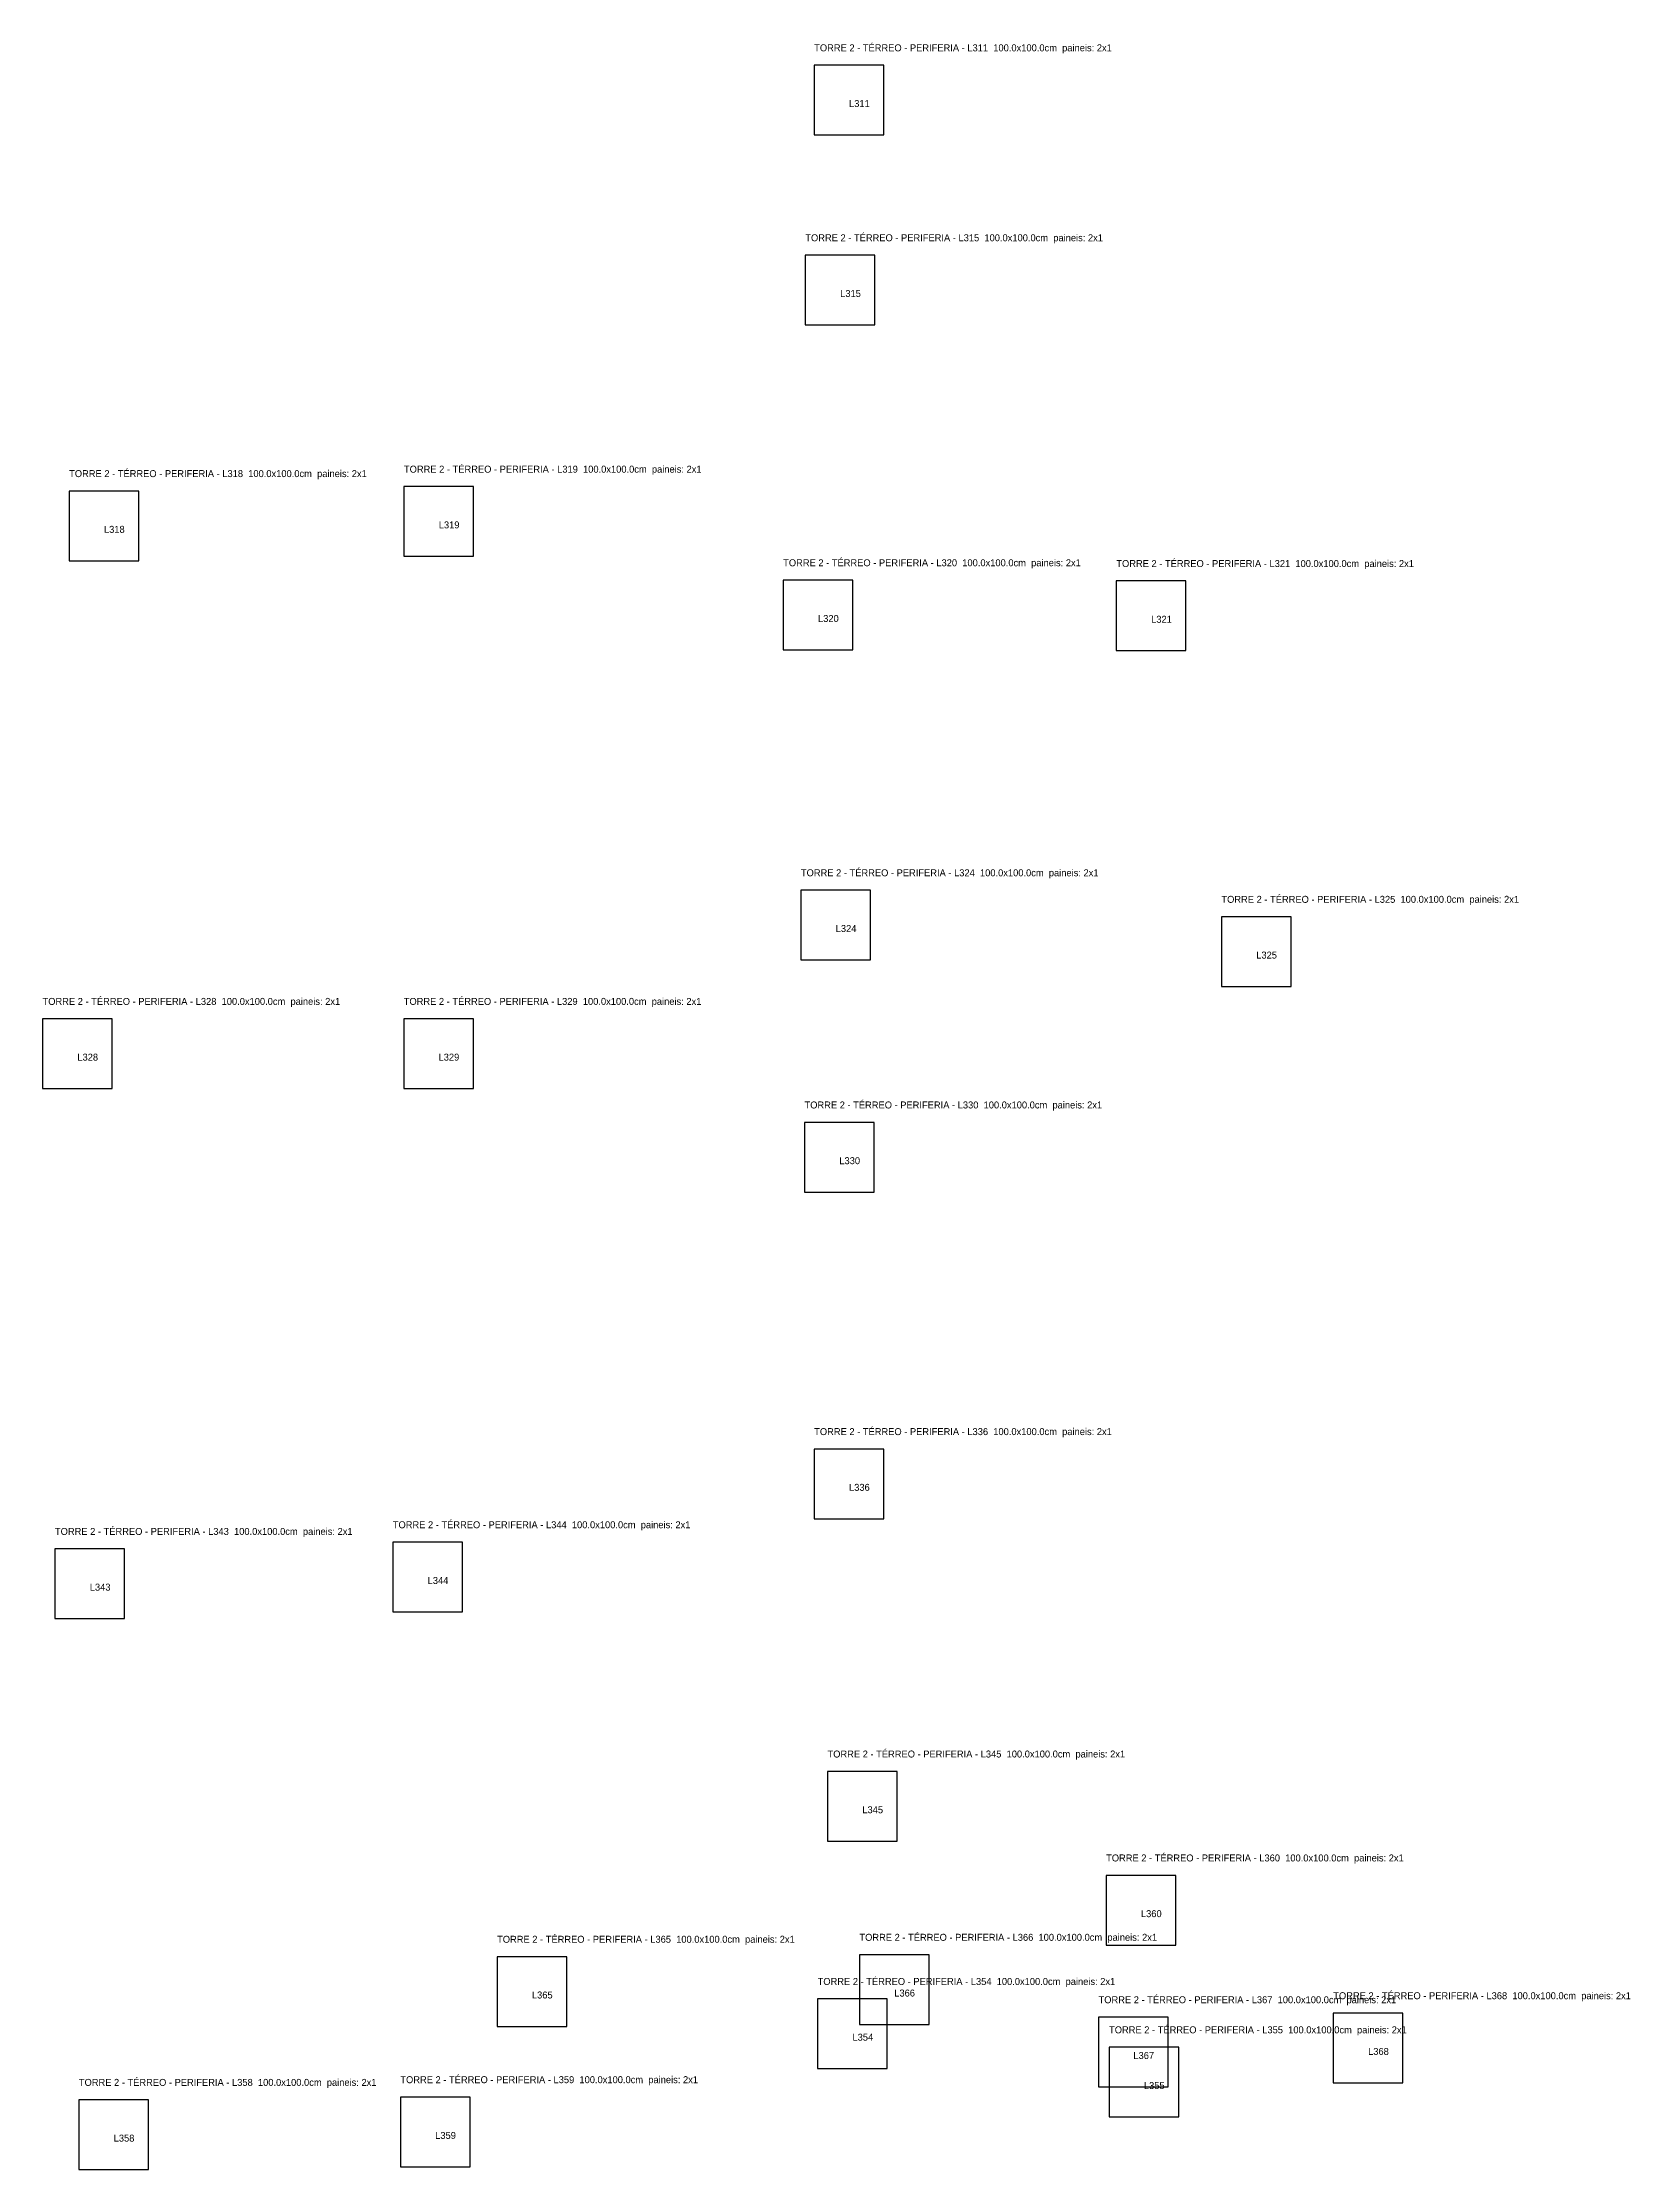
# Model space of a CAD drawing. Header units: metres. Extents: x 1980 to 6348, y 1364 to 4417.
# Drawn here: x 1980 to 4260, y 1364 to 4417 of the extents above; entities that cross this region are included whole.
import ezdxf

# ---------------------------------------------------------------- set-up
doc = ezdxf.new("R2010")
doc.units = ezdxf.units.M

msp = doc.modelspace()

# ---------------------------------------------------------------- linework, layer by layer
at = {"layer": 'Contorno'}
for points in [[(3087.68, 4284.3), (3187.68, 4284.3), (3187.68, 4384.3), (3087.68, 4384.3), (3087.68, 4284.3)], [(3074.94, 4011.62), (3174.94, 4011.62), (3174.94, 4111.62), (3074.94, 4111.62), (3074.94, 4011.62)], [(2018, 3673.05), (2118, 3673.05), (2118, 3773.05), (2018, 3773.05), (2018, 3673.05)], [(2498.69, 3679.42), (2598.69, 3679.42), (2598.69, 3779.42), (2498.69, 3779.42), (2498.69, 3679.42)], [(3043.15, 3545.07), (3143.15, 3545.07), (3143.15, 3645.07), (3043.15, 3645.07), (3043.15, 3545.07)], [(3521.44, 3543.92), (3621.44, 3543.92), (3621.44, 3643.92), (3521.44, 3643.92), (3521.44, 3543.92)], [(3068.58, 3100.01), (3168.58, 3100.01), (3168.58, 3200.01), (3068.58, 3200.01), (3068.58, 3100.01)], [(3672.31, 3061.89), (3772.31, 3061.89), (3772.31, 3161.89), (3672.31, 3161.89), (3672.31, 3061.89)], [(1979.8, 2915.36), (2079.8, 2915.36), (2079.8, 3015.36), (1979.8, 3015.36), (1979.8, 2915.36)], [(2498.38, 2915.36), (2598.38, 2915.36), (2598.38, 3015.36), (2498.38, 3015.36), (2498.38, 2915.36)], [(3073.79, 2766.69), (3173.79, 2766.69), (3173.79, 2866.69), (3073.79, 2866.69), (3073.79, 2766.69)], [(3087.68, 2297.75), (3187.68, 2297.75), (3187.68, 2397.75), (3087.68, 2397.75), (3087.68, 2297.75)], [(2482.68, 2164.04), (2582.68, 2164.04), (2582.68, 2264.04), (2482.68, 2264.04), (2482.68, 2164.04)], [(1997.62, 2154.47), (2097.62, 2154.47), (2097.62, 2254.47), (1997.62, 2254.47), (1997.62, 2154.47)], [(3106.8, 1834.92), (3206.8, 1834.92), (3206.8, 1934.92), (3106.8, 1934.92), (3106.8, 1834.92)], [(3506.77, 1685.71), (3606.77, 1685.71), (3606.77, 1785.71), (3506.77, 1785.71), (3506.77, 1685.71)], [(2632.41, 1568.97), (2732.41, 1568.97), (2732.41, 1668.97), (2632.41, 1668.97), (2632.41, 1568.97)], [(3152.6, 1571.78), (3252.6, 1571.78), (3252.6, 1671.78), (3152.6, 1671.78), (3152.6, 1571.78)], [(3092.6, 1508.38), (3192.6, 1508.38), (3192.6, 1608.38), (3092.6, 1608.38), (3092.6, 1508.38)], [(3832.92, 1487.93), (3932.92, 1487.93), (3932.92, 1587.93), (3832.92, 1587.93), (3832.92, 1487.93)], [(3495.94, 1482.14), (3595.94, 1482.14), (3595.94, 1582.14), (3495.94, 1582.14), (3495.94, 1482.14)], [(3511.03, 1438.96), (3611.03, 1438.96), (3611.03, 1538.96), (3511.03, 1538.96), (3511.03, 1438.96)], [(2493.52, 1367.39), (2593.52, 1367.39), (2593.52, 1467.39), (2493.52, 1467.39), (2493.52, 1367.39)], [(2031.95, 1363.51), (2131.95, 1363.51), (2131.95, 1463.51), (2031.95, 1463.51), (2031.95, 1363.51)]]:
    msp.add_lwpolyline(points, close=True, dxfattribs=at)
at = {"layer": 'Paineis'}
for points in [[(3087.68, 4284.3), (3187.68, 4284.3), (3187.68, 4384.3), (3087.68, 4384.3)], [(3074.94, 4011.62), (3174.94, 4011.62), (3174.94, 4111.62), (3074.94, 4111.62)], [(2018, 3673.05), (2118, 3673.05), (2118, 3773.05), (2018, 3773.05)], [(2498.69, 3679.42), (2598.69, 3679.42), (2598.69, 3779.42), (2498.69, 3779.42)], [(3043.15, 3545.07), (3143.15, 3545.07), (3143.15, 3645.07), (3043.15, 3645.07)], [(3521.44, 3543.92), (3621.44, 3543.92), (3621.44, 3643.92), (3521.44, 3643.92)], [(3068.58, 3100.01), (3168.58, 3100.01), (3168.58, 3200.01), (3068.58, 3200.01)], [(3672.31, 3061.89), (3772.31, 3061.89), (3772.31, 3161.89), (3672.31, 3161.89)], [(1979.8, 2915.36), (2079.8, 2915.36), (2079.8, 3015.36), (1979.8, 3015.36)], [(2498.38, 2915.36), (2598.38, 2915.36), (2598.38, 3015.36), (2498.38, 3015.36)], [(3073.79, 2766.69), (3173.79, 2766.69), (3173.79, 2866.69), (3073.79, 2866.69)], [(3087.68, 2297.75), (3187.68, 2297.75), (3187.68, 2397.75), (3087.68, 2397.75)], [(2482.68, 2164.04), (2582.68, 2164.04), (2582.68, 2264.04), (2482.68, 2264.04)], [(1997.62, 2154.47), (2097.62, 2154.47), (2097.62, 2254.47), (1997.62, 2254.47)], [(3106.8, 1834.92), (3206.8, 1834.92), (3206.8, 1934.92), (3106.8, 1934.92)], [(3506.77, 1685.71), (3606.77, 1685.71), (3606.77, 1785.71), (3506.77, 1785.71)], [(2632.41, 1568.97), (2732.41, 1568.97), (2732.41, 1668.97), (2632.41, 1668.97)], [(3152.6, 1571.78), (3252.6, 1571.78), (3252.6, 1671.78), (3152.6, 1671.78)], [(3092.6, 1508.38), (3192.6, 1508.38), (3192.6, 1608.38), (3092.6, 1608.38)], [(3832.92, 1487.93), (3932.92, 1487.93), (3932.92, 1587.93), (3832.92, 1587.93)], [(3495.94, 1482.14), (3595.94, 1482.14), (3595.94, 1582.14), (3495.94, 1582.14)], [(3511.03, 1438.96), (3611.03, 1438.96), (3611.03, 1538.96), (3511.03, 1538.96)], [(2493.52, 1367.39), (2593.52, 1367.39), (2593.52, 1467.39), (2493.52, 1467.39)], [(2031.95, 1363.51), (2131.95, 1363.51), (2131.95, 1463.51), (2031.95, 1463.51)]]:
    msp.add_lwpolyline(points, close=True, dxfattribs=at)

# ---------------------------------------------------------------- texts
at = {"layer": 'NOMENCLATURA', "char_height": 10, "attachment_point": 1}
for s, insert in [('TORRE 2 - TÉRREO - PERIFERIA - L311  100.0x100.0cm  paineis: 2x1', (3087.68, 4414.3)), ('TORRE 2 - TÉRREO - PERIFERIA - L315  100.0x100.0cm  paineis: 2x1', (3074.94, 4141.62)), ('TORRE 2 - TÉRREO - PERIFERIA - L318  100.0x100.0cm  paineis: 2x1', (2018, 3803.05)), ('TORRE 2 - TÉRREO - PERIFERIA - L319  100.0x100.0cm  paineis: 2x1', (2498.69, 3809.42)), ('TORRE 2 - TÉRREO - PERIFERIA - L320  100.0x100.0cm  paineis: 2x1', (3043.15, 3675.07)), ('TORRE 2 - TÉRREO - PERIFERIA - L321  100.0x100.0cm  paineis: 2x1', (3521.44, 3673.92)), ('TORRE 2 - TÉRREO - PERIFERIA - L324  100.0x100.0cm  paineis: 2x1', (3068.58, 3230.01)), ('TORRE 2 - TÉRREO - PERIFERIA - L325  100.0x100.0cm  paineis: 2x1', (3672.31, 3191.89)), ('TORRE 2 - TÉRREO - PERIFERIA - L328  100.0x100.0cm  paineis: 2x1', (1979.8, 3045.36)), ('TORRE 2 - TÉRREO - PERIFERIA - L329  100.0x100.0cm  paineis: 2x1', (2498.38, 3045.36)), ('TORRE 2 - TÉRREO - PERIFERIA - L330  100.0x100.0cm  paineis: 2x1', (3073.79, 2896.69)), ('TORRE 2 - TÉRREO - PERIFERIA - L336  100.0x100.0cm  paineis: 2x1', (3087.68, 2427.75)), ('TORRE 2 - TÉRREO - PERIFERIA - L344  100.0x100.0cm  paineis: 2x1', (2482.68, 2294.04)), ('TORRE 2 - TÉRREO - PERIFERIA - L343  100.0x100.0cm  paineis: 2x1', (1997.62, 2284.47)), ('TORRE 2 - TÉRREO - PERIFERIA - L345  100.0x100.0cm  paineis: 2x1', (3106.8, 1964.92)), ('TORRE 2 - TÉRREO - PERIFERIA - L360  100.0x100.0cm  paineis: 2x1', (3506.77, 1815.71)), ('TORRE 2 - TÉRREO - PERIFERIA - L365  100.0x100.0cm  paineis: 2x1', (2632.41, 1698.97)), ('TORRE 2 - TÉRREO - PERIFERIA - L366  100.0x100.0cm  paineis: 2x1', (3152.6, 1701.78)), ('TORRE 2 - TÉRREO - PERIFERIA - L354  100.0x100.0cm  paineis: 2x1', (3092.6, 1638.38)), ('TORRE 2 - TÉRREO - PERIFERIA - L368  100.0x100.0cm  paineis: 2x1', (3832.92, 1617.93)), ('TORRE 2 - TÉRREO - PERIFERIA - L367  100.0x100.0cm  paineis: 2x1', (3495.94, 1612.14)), ('TORRE 2 - TÉRREO - PERIFERIA - L355  100.0x100.0cm  paineis: 2x1', (3511.03, 1568.96)), ('TORRE 2 - TÉRREO - PERIFERIA - L359  100.0x100.0cm  paineis: 2x1', (2493.52, 1497.39)), ('TORRE 2 - TÉRREO - PERIFERIA - L358  100.0x100.0cm  paineis: 2x1', (2031.95, 1493.51))]:
    msp.add_mtext(s, dxfattribs=dict(at, insert=insert))
at = {"layer": 'Texto Secao', "char_height": 10, "attachment_point": 1}
for s, insert in [('L311', (3137.68, 4334.3)), ('L315', (3124.94, 4061.62)), ('L319', (2548.69, 3729.42)), ('L318', (2068, 3723.05)), ('L320', (3093.15, 3595.07)), ('L321', (3571.44, 3593.92)), ('L324', (3118.58, 3150.01)), ('L325', (3722.31, 3111.89)), ('L328', (2029.8, 2965.36)), ('L329', (2548.38, 2965.36)), ('L330', (3123.79, 2816.69)), ('L336', (3137.68, 2347.75)), ('L343', (2047.62, 2204.47)), ('L344', (2532.68, 2214.04)), ('L345', (3156.8, 1884.92)), ('L360', (3556.77, 1735.71)), ('L365', (2682.41, 1618.97)), ('L366', (3202.6, 1621.78)), ('L354', (3142.6, 1558.38)), ('L367', (3545.94, 1532.14)), ('L368', (3882.92, 1537.93)), ('L355', (3561.03, 1488.96)), ('L358', (2081.95, 1413.51)), ('L359', (2543.52, 1417.39))]:
    msp.add_mtext(s, dxfattribs=dict(at, insert=insert))

doc.saveas('drawing.dxf')
